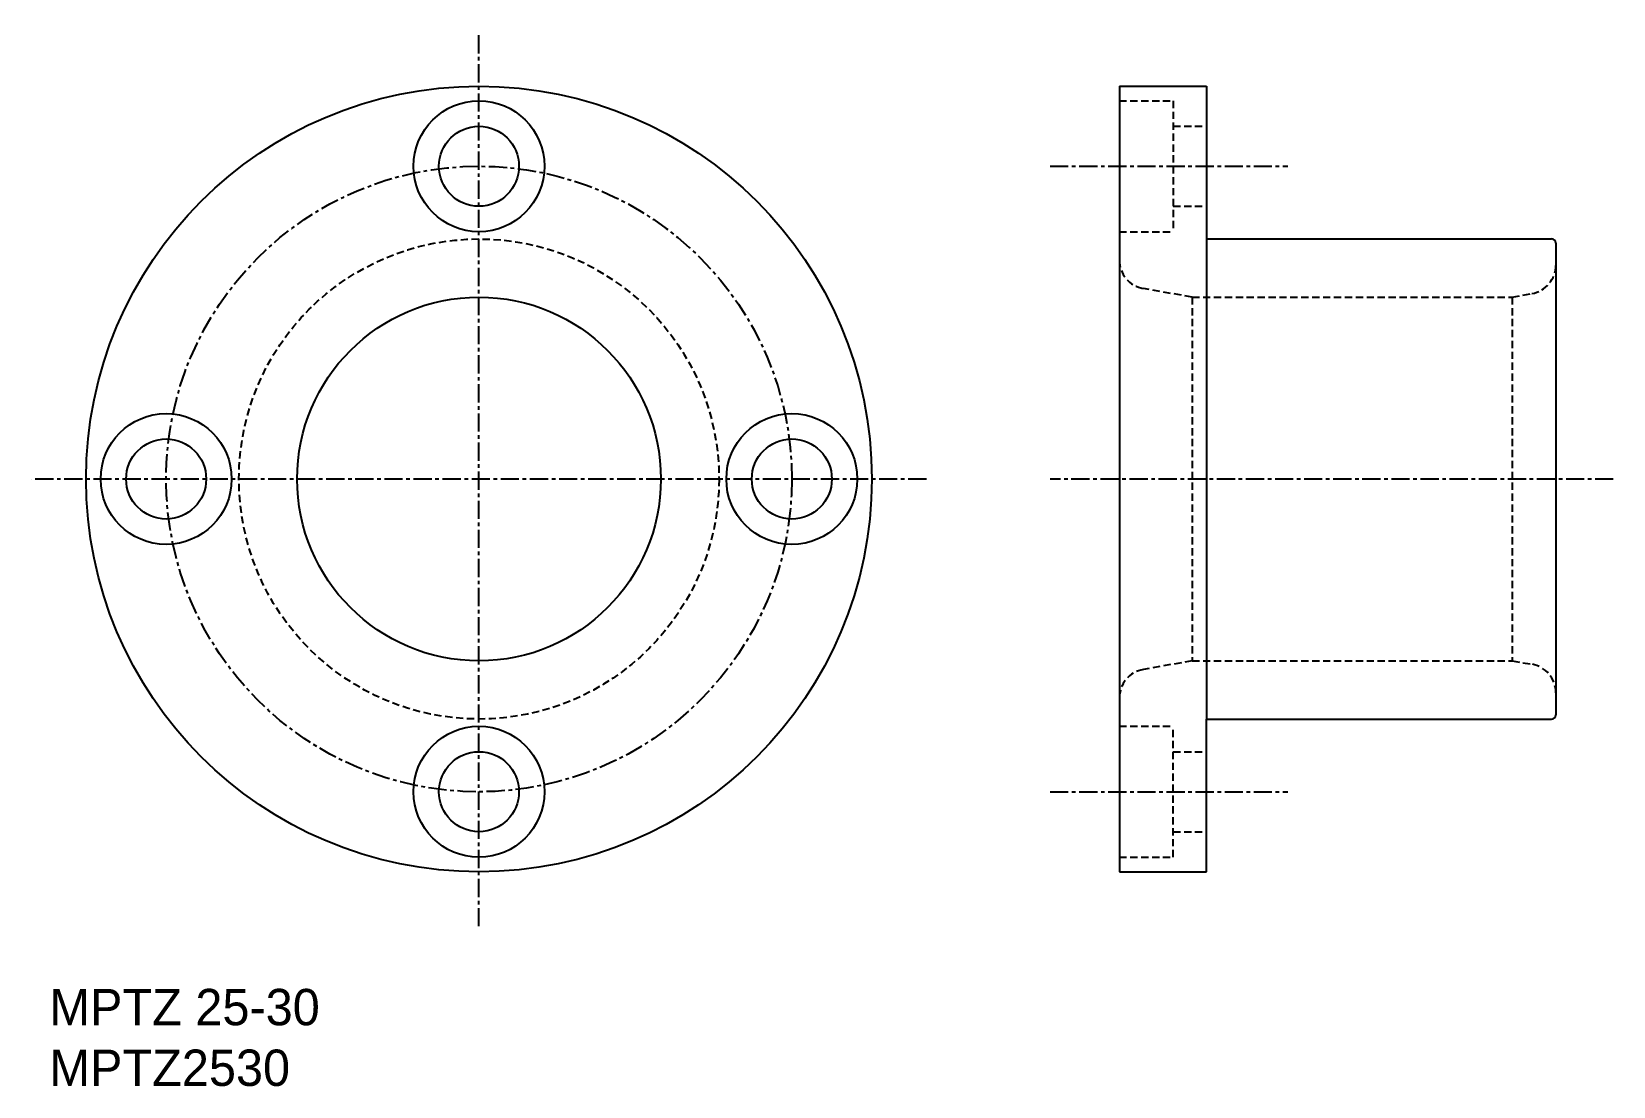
# Model space of a CAD drawing. Extents: x 15 to 123, y 42 to 115.
import ezdxf

# ---------------------------------------------------------------- set-up
doc = ezdxf.new("R2010")
doc.units = 0
doc.linetypes.add('CENTER', pattern=[2, 1.25, -0.25, 0.25, -0.25])
doc.linetypes.add('DASHED', pattern=[0.75, 0.5, -0.25])
doc.layers.get('0').update_dxf_attribs({"linetype": 'CONTINUOUS'})
doc.layers.add('CENTER', color=1, linetype='CENTER')

msp = doc.modelspace()

# ---------------------------------------------------------------- linework, layer by layer
at = {"color": 7, "linetype": 'CONTINUOUS'}
for p, q in [((89.41, 110.78), (89.41, 56.78)), ((89.41, 110.78), (95.41, 110.78)), ((95.41, 110.78), (95.41, 100.28)), ((95.41, 100.28), (95.41, 67.28)), ((95.41, 100.28), (119.11, 100.28)), ((119.41, 99.98), (119.41, 67.58)), ((95.41, 67.28), (119.11, 67.28)), ((95.41, 56.78), (95.41, 67.28)), ((89.41, 56.78), (95.41, 56.78))]:
    msp.add_line(p, q, dxfattribs=at)
at = {"color": 3, "linetype": 'DASHED'}
for p, q in [((89.41, 109.78), (93.11, 109.78)), ((93.11, 109.78), (93.11, 100.78)), ((93.11, 108.03), (95.41, 108.03)), ((93.11, 102.53), (95.41, 102.53)), ((89.41, 100.78), (93.11, 100.78)), ((94.41, 96.28), (91.07, 96.87)), ((94.41, 96.28), (94.41, 71.28)), ((94.41, 96.28), (116.41, 96.28)), ((116.41, 96.28), (117.76, 96.52)), ((116.41, 96.28), (116.41, 71.28)), ((94.41, 71.28), (91.07, 70.69)), ((94.41, 71.28), (116.41, 71.28)), ((116.41, 71.28), (117.76, 71.05)), ((89.41, 66.78), (93.11, 66.78)), ((93.11, 57.78), (93.11, 66.78)), ((93.11, 65.03), (95.41, 65.03)), ((93.11, 59.53), (95.41, 59.53)), ((89.41, 57.78), (93.11, 57.78))]:
    msp.add_line(p, q, dxfattribs=at)
at = {"color": 7, "linetype": 'CONTINUOUS'}
for centre, radius in [((45.4, 83.78), 27), ((45.4, 105.28), 4.5), ((45.4, 105.28), 2.75), ((45.4, 83.78), 12.5), ((23.9, 83.78), 4.5), ((66.9, 83.78), 4.5), ((23.9, 83.78), 2.75), ((66.9, 83.78), 2.75), ((45.4, 62.28), 4.5), ((45.4, 62.28), 2.75)]:
    msp.add_circle(centre, radius, dxfattribs=at)
at = {"color": 3, "linetype": 'DASHED'}
msp.add_circle((45.4, 83.78), 16.5, dxfattribs=at)
at = {"color": 7, "linetype": 'CONTINUOUS'}
for centre, start, end in [((119.11, 99.98), 0, 90), ((119.11, 67.58), 270, 0)]:
    msp.add_arc(centre, 0.3, start, end, dxfattribs=at)
at = {"color": 3, "linetype": 'DASHED'}
for centre, start, end in [((91.41, 98.84), 180, 260), ((117.41, 98.49), 280, 0), ((91.41, 68.72), 100, 180), ((117.41, 69.08), 0, 80)]:
    msp.add_arc(centre, 2, start, end, dxfattribs=at)
at = {"layer": 'CENTER', "color": 1, "linetype": 'CENTER'}
for p, q in [((45.4, 53.04), (45.4, 114.53)), ((84.65, 105.28), (100.99, 105.28)), ((76.15, 83.78), (14.65, 83.78)), ((123.36, 83.78), (84.65, 83.78)), ((84.65, 62.28), (100.99, 62.28))]:
    msp.add_line(p, q, dxfattribs=at)
msp.add_circle((45.4, 83.78), 21.5, dxfattribs=at)

# ---------------------------------------------------------------- texts
at = {"color": 7, "linetype": 'CONTINUOUS'}
for s, p in [('MPTZ 25-30', (15.88, 46.23)), ('MPTZ2530', (15.88, 42.06))]:
    msp.add_text(s, height=2.5, dxfattribs=at).set_placement(p)

doc.saveas('drawing.dxf')
